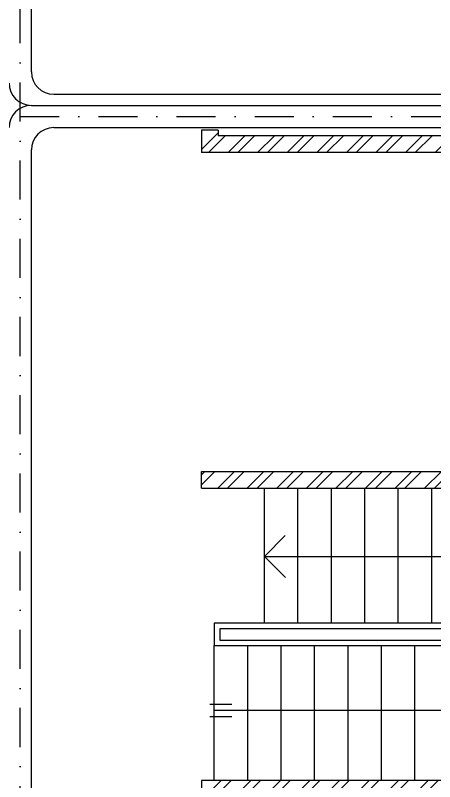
# Model space of a CAD drawing. Header units: inches. Extents: x 568069 to 582716, y 126565 to 132228.
# Drawn here: x 581947 to 582324, y 130170 to 130857 of the extents above; entities that cross this region are included whole.
import ezdxf

# ---------------------------------------------------------------- set-up
doc = ezdxf.new("R2010")
doc.units = ezdxf.units.IN
doc.header["$MEASUREMENT"] = 0
doc.linetypes.add('DASHDOT2', pattern=[0.5, 0.25, -0.125, 0, -0.125])
for name, color, linetype in [('2', 1, 'Continuous'), ('L.V C.T', 6, 'Continuous'), ('wall sofal', 1, 'Continuous')]:
    doc.layers.add(name, color=color, linetype=linetype)
pattern_1 = [(45, (34.352, -5.75), (-13.25825215, 13.25825215), []), (45, (43.191, -5.75), (-13.25825215, 13.25825215), [])]

msp = doc.modelspace()

# ---------------------------------------------------------------- hatches: boundary and pattern name
at = {"layer": 'wall sofal'}
h = msp.add_hatch(dxfattribs=at)
h.set_pattern_fill('ANSI32', color=21, scale=50)
h.set_pattern_definition(pattern_1)
h.paths.add_polyline_path([(582702.99, 130758.29), (582692.98, 130758.29), (582692.98, 130749.29), (582129.49, 130749.29), (582129.49, 130754.29), (582114.49, 130754.29), (582114.49, 130734.29), (582334.99, 130734.29), (582334.99, 130646.29), (582349.99, 130646.29), (582349.99, 130734.29), (582692.98, 130734.29), (582692.98, 130473.79), (582694.49, 130473.79), (582694.49, 130446.79), (582702.99, 130446.79)])
h.paths.add_polyline_path([(582349.99, 130536.29), (582334.99, 130536.29), (582334.99, 130448.3), (582114.49, 130448.29), (582114.49, 130433.29), (582630.49, 130433.3), (582630.49, 130409.79), (582654.99, 130409.79), (582654.99, 130395.29), (582667.49, 130395.29), (582667.49, 130405.29), (582664.99, 130405.29), (582664.99, 130419.79), (582649.49, 130419.79), (582640.49, 130419.79), (582640.49, 130448.3), (582349.99, 130448.3)])
h.paths.add_polyline_path([(582702.99, 130446.79), (582694.49, 130446.79), (582694.49, 130428.79), (582694.49, 130419.79), (582692.99, 130419.79), (582692.99, 130405.29), (582667.49, 130405.29), (582666.77, 130395.29), (582702.99, 130395.29)])
h = msp.add_hatch(dxfattribs=at)
h.set_pattern_fill('ANSI32', color=21, scale=50)
h.set_pattern_definition(pattern_1)
h.paths.add_polyline_path([(582664.99, 130169.29), (582692.99, 130169.29), (582692.99, 129773.79), (582694.49, 129773.79), (582694.49, 129746.79), (582702.99, 129746.79), (582702.99, 130179.29), (582654.99, 130179.29), (582654.99, 130171.29), (582114.49, 130171.29), (582114.49, 129884.29), (582129.49, 129884.29), (582129.49, 130156.29), (582654.99, 130156.29), (582654.99, 129783.79), (582630.49, 129783.79), (582630.49, 129759.29), (582129.49, 129759.29), (582129.49, 129764.29), (582114.49, 129764.29), (582114.49, 129711.29), (582667.49, 129711.29), (582667.49, 129719.79), (582649.49, 129719.79), (582640.49, 129719.79), (582640.49, 129721.29), (582124.49, 129721.29), (582124.49, 129749.29), (582640.49, 129749.29), (582640.49, 129764.79), (582640.49, 129773.79), (582664.99, 129773.79)])
h.paths.add_polyline_path([(582702.99, 129746.79), (582694.49, 129746.79), (582694.49, 129728.79), (582694.49, 129719.79), (582667.49, 129719.79), (582667.49, 129711.29), (582702.99, 129711.29)])

# ---------------------------------------------------------------- linework, layer by layer
at = {"layer": '2', "color": 21, "ltscale": 100}
for p, q in [((582170.99, 130312.29), (582170.99, 130433.29)), ((582200.99, 130312.29), (582200.99, 130433.29)), ((582230.99, 130312.29), (582230.99, 130433.29)), ((582260.99, 130312.29), (582260.99, 130433.29)), ((582290.99, 130312.29), (582290.99, 130433.29)), ((582320.99, 130312.29), (582320.99, 130433.29)), ((582125.93, 130171.29), (582125.93, 130292.29)), ((582155.93, 130171.29), (582155.93, 130292.29)), ((582185.93, 130171.29), (582185.93, 130292.29)), ((582215.93, 130171.29), (582215.93, 130292.29)), ((582245.93, 130171.29), (582245.93, 130292.29)), ((582275.93, 130171.29), (582275.93, 130292.29)), ((582305.93, 130171.29), (582305.93, 130292.29))]:
    msp.add_line(p, q, dxfattribs=at)
at = {"layer": '2', "color": 15, "ltscale": 2}
for p, q in [((582170.99, 130372.29), (582405.15, 130372.29)), ((582121.83, 130239.82), (582141.83, 130239.82)), ((582121.83, 130228.76), (582141.83, 130228.76)), ((582125.93, 130234.29), (582575.24, 130234.29))]:
    msp.add_line(p, q, dxfattribs=at)
at = {"layer": '2', "color": 21}
for p, q in [((582155.93, 130171.29), (582155.93, 130292.29)), ((582185.93, 130171.29), (582185.93, 130292.29)), ((582215.93, 130171.29), (582215.93, 130292.29))]:
    msp.add_line(p, q, dxfattribs=at)
at = {"layer": '2', "color": 15, "ltscale": 2, "elevation": 0}
msp.add_lwpolyline([(582189.9, 130353.38), (582170.99, 130372.29), (582189.54, 130390.85)], dxfattribs=at)
at = {"layer": '2', "color": 15, "elevation": 0}
for points in [[(582452.14, 130312.29), (582125.93, 130312.29), (582125.93, 130292.29), (582527.99, 130292.29), (582527.99, 130312.29), (582458.39, 130312.29)], [(582456.06, 130307.29), (582130.93, 130307.29), (582130.93, 130297.29), (582522.99, 130297.29), (582522.99, 130307.29), (582462.31, 130307.29)]]:
    msp.add_lwpolyline(points, dxfattribs=at)
at = {"layer": 'L.V C.T', "color": 2}
for p, q in [((581961.93, 130806.6), (581961.93, 131036.98)), ((581981.93, 130786.6, 0), (582710.99, 130786.6)), ((581981.93, 130756.6), (582702.99, 130756.6)), ((581961.93, 129981.07), (581961.93, 130736.6))]:
    msp.add_line(p, q, dxfattribs=at)
at = {"layer": 'L.V C.T', "linetype": 'DASHDOT2', "ltscale": 140}
for p, q in [((581951.93, 129991.07), (581951.93, 131016.98)), ((581951.93, 130766.6, 0), (582710.99, 130766.6, 0))]:
    msp.add_line(p, q, dxfattribs=at)
at = {"layer": 'L.V C.T', "color": 5}
msp.add_line((581961.93, 130776.6), (582710.99, 130776.6), dxfattribs=at)
at = {"layer": 'L.V C.T', "color": 2}
for centre, start, end in [((581981.93, 130806.6, 0), 180, 270), ((581981.93, 130736.6, 0), 90, 180)]:
    msp.add_arc(centre, 20, start, end, dxfattribs=at)
at = {"layer": 'L.V C.T', "color": 5}
for centre, start, end in [((581961.93, 130796.6, 0), 180, 270), ((581961.93, 130756.6, 0), 90, 180)]:
    msp.add_arc(centre, 20, start, end, dxfattribs=at)
at = {"layer": 'wall sofal', "color": 21}
for p, q in [((582129.49, 130754.29), (582114.49, 130754.29)), ((582114.49, 130754.29), (582114.49, 130734.29)), ((582129.49, 130754.29), (582129.49, 130749.29)), ((582692.98, 130749.29), (582129.49, 130749.29)), ((582334.99, 130734.29), (582114.49, 130734.29, 0)), ((582114.49, 130448.29), (582334.99, 130448.3, 0)), ((582114.49, 130433.29), (582114.49, 130448.29)), ((582114.49, 130171.29), (582114.49, 129884.29)), ((582654.99, 130171.29), (582114.49, 130171.29))]:
    msp.add_line(p, q, dxfattribs=at)
at = {"layer": 'wall sofal', "color": 21, "elevation": 0}
msp.add_lwpolyline([(582114.49, 130433.29), (582630.49, 130433.3)], dxfattribs=at)

doc.saveas('drawing.dxf')
